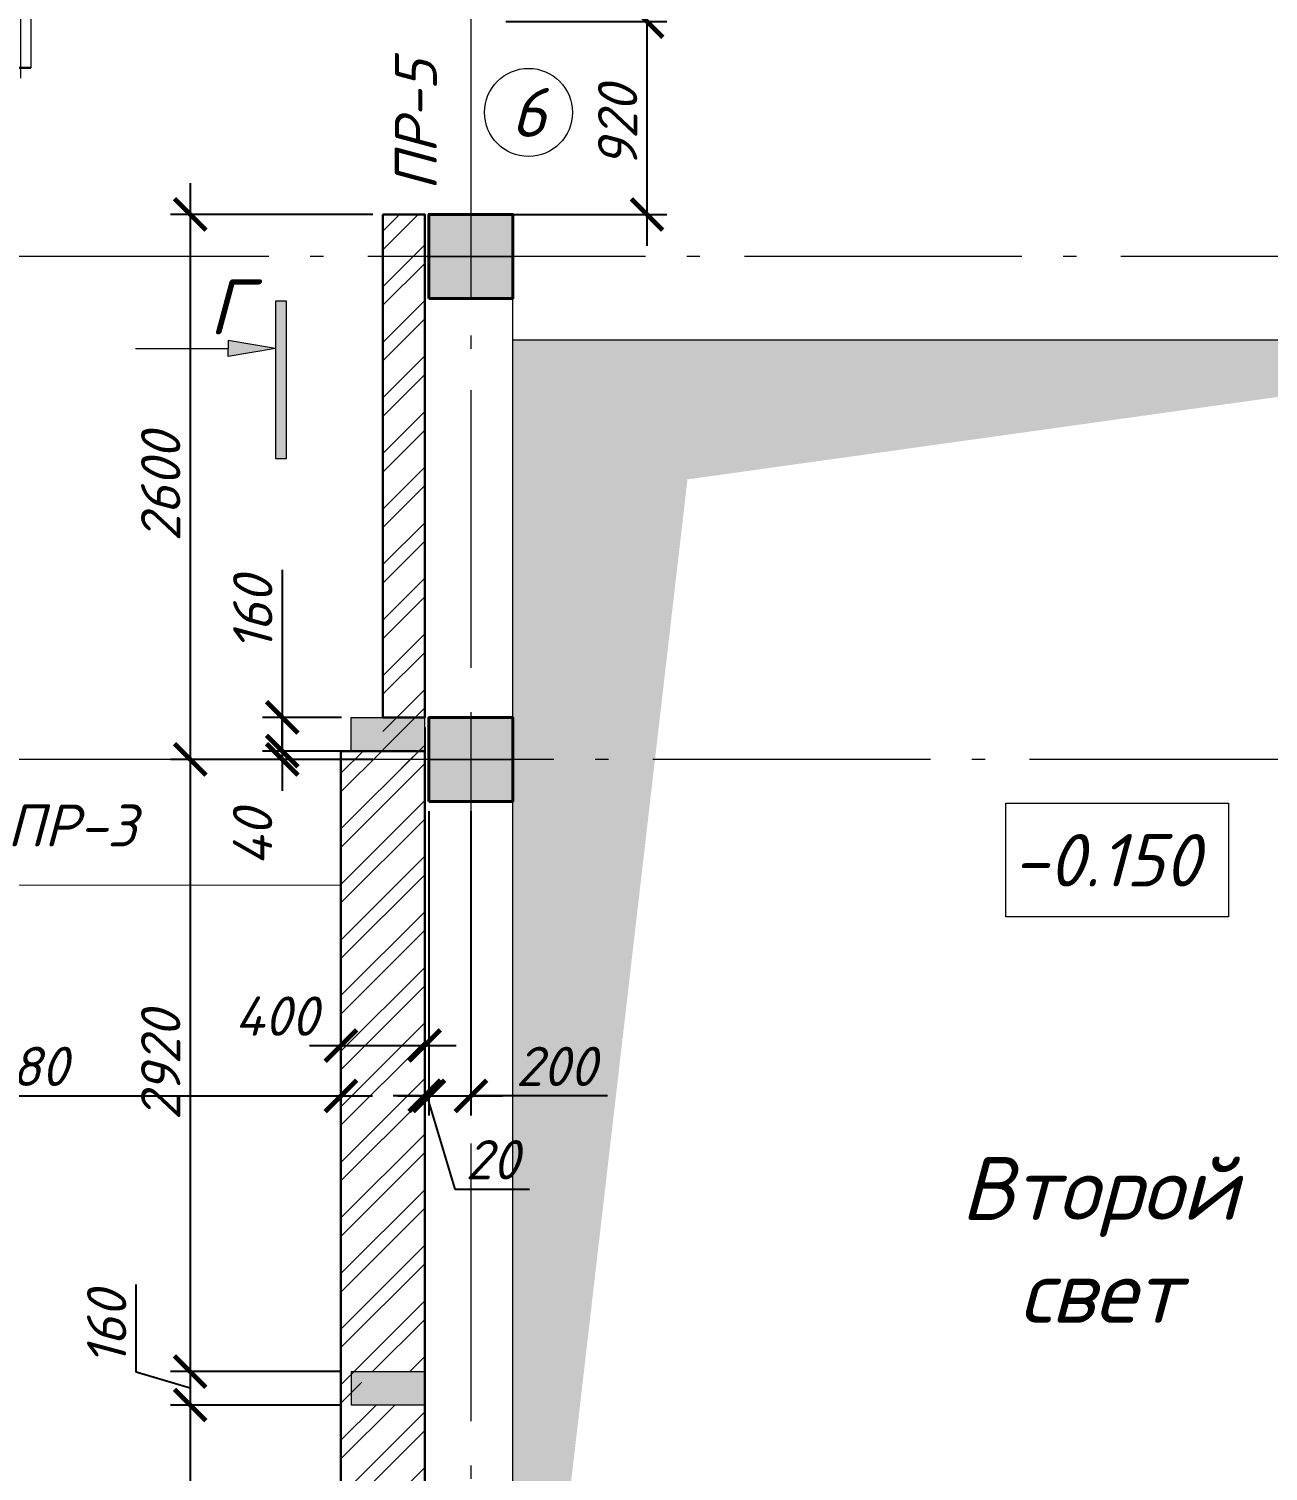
# Model space of a CAD drawing. Header units: millimetres. Extents: x -238377 to 196118, y -123284 to 30177.
# Drawn here: x -155111 to -149197, y -76606 to -69725 of the extents above; entities that cross this region are included whole.
import ezdxf
from ezdxf.enums import TextEntityAlignment as Align

# ---------------------------------------------------------------- set-up
doc = ezdxf.new("R2010")
doc.units = ezdxf.units.MM
doc.header["$MEASUREMENT"] = 0
doc.linetypes.add('Double Dashed', pattern=[1797.222233, 1325, -211.666656, 63.333344, -197.222233])
doc.layers.get('0').update_dxf_attribs({"lineweight": 5})
doc.layers.add('#Hatch', color=7, linetype='Continuous', lineweight=5, true_color=0x4d4d4d)
for name, color, linetype, lineweight in [('#Бетон', 10, 'Continuous', 15), ('#Выноски', 150, 'Continuous', 15), ('#размеры', 7, 'Continuous', 5), ('k_ Рамка', 7, 'Continuous', 50), ('колонны_Ном._пера__94', 252, 'Continuous', 13), ('колонны_Ном._пера__99', 7, 'Continuous', 40), ('лестницы_Ном._пера__96', 7, 'Continuous', 13), ('оси_Ном._пера__96', 7, 'Continuous', 5), ('текст_Ном._пера__1', 7, 'Continuous', 0), ('текст_Ном._пера__96', 7, 'Continuous', 5), ('текст_Ном._пера__99', 7, 'Continuous', 40), ('чертеж_Ном._пера__96', 7, 'Continuous', 13)]:
    doc.layers.add(name, color=color, linetype=linetype, lineweight=lineweight)
for name, color, linetype in [('#стены внутр', 152, 'Continuous'), ('#стены наруж', 7, 'Continuous'), ('колонны', 7, 'Continuous'), ('оси', 7, 'Continuous'), ('размеры внутр', 7, 'Continuous')]:
    doc.layers.add(name, color=color, linetype=linetype)
doc.styles.get("Standard").update_dxf_attribs({"font": 'isocpeui.ttf'})
doc.styles.add('STEP PR', font='isocpeui.ttf')
doc.styles.add('СГЕНЕРИР_СТИЛЬ_3', font='gost_2_304-81_type.ttf')
doc.dimstyles.new('SPDS', dxfattribs={"dimscale": 10, "dimtxt": 2.5, "dimasz": 2, "dimexe": 1.25, "dimexo": 0.625, "dimtad": 1, "dimdec": 0, "dimrnd": 0.001, "dimtxsty": 'STEP PR', "dimblk": 'ARCHTICK', "dimcen": 2.5, "dimdle": 2, "dimclrd": 256, "dimclre": 256, "dimclrt": 7, "dimadec": 0, "dimazin": 2, "dimtfac": 0.75, "dimtdec": 0, "dimtmove": 1, "dimatfit": 3, "dimfxl": 1, "dimtolj": 1, "dimarcsym": 1})

# ---------------------------------------------------------------- blocks, each defined once
blk = doc.blocks.new('л 4950 17+3+15')
at = {"color": 253, "true_color": 0xa3a3a3}
for points in [[(171.3, 5900), (269.9, 5900), (269.9, 6220), (171.3, 6220)], [(171.3, 5900), (269.9, 5900), (269.9, 6220), (171.3, 6220)], [(928.7, 5900), (830.1, 5900), (830.1, 6220), (928.7, 6220)], [(928.7, 5900), (830.1, 5900), (830.1, 6220), (928.7, 6220)], [(1971.3, 5900), (2069.9, 5900), (2069.9, 6220), (1971.3, 6220)], [(1971.3, 5900), (2069.9, 5900), (2069.9, 6220), (1971.3, 6220)], [(2728.7, 5900), (2630.1, 5900), (2630.1, 6220), (2728.7, 6220)], [(2728.7, 5900), (2630.1, 5900), (2630.1, 6220), (2728.7, 6220)]]:
    blk.add_lwpolyline(points, close=True, dxfattribs=at)
for points in [[(2850, 5900), (2850, 1150), (3119.1, 1150)], [(2850, 5900), (2850, 1150), (3145.1, 1150)]]:
    blk.add_lwpolyline(points, dxfattribs=at)
at = {"color": 253, "lineweight": 0, "true_color": 0xa3a3a3}
blk.add_lwpolyline([(1850, 4850), (1100, 4850), (1050, 4850), (1050, 1500)], dxfattribs=at)
blk.add_lwpolyline([(1850, 4850), (1100, 4850), (1050, 4850), (1050, 1500)], dxfattribs=at)
at = {"color": 253, "lineweight": 30, "true_color": 0xa3a3a3}
for points in [[(3119.8, 1200), (3119.8, 1200), (1800, 1200)], [(3145.8, 1200), (3145.8, 1200), (1800, 1200)]]:
    blk.add_lwpolyline(points, dxfattribs=at)
at = {"layer": 'лестницы_Ном._пера__96', "color": 253, "linetype": 'Continuous', "lineweight": 0, "true_color": 0xa3a3a3}
for p, q in [((0, 5900), (2900, 5900)), ((0, 1500), (0, 5900)), ((0, 5900), (2900, 5900)), ((0, 1500), (0, 5900)), ((50, 1500), (50, 5900)), ((50, 1500), (50, 5900)), ((1150, 5900), (1150, 4800)), ((1150, 5900), (1150, 4800)), ((1450, 5900), (1450, 4800)), ((1450, 5900), (1450, 4800)), ((1750, 5900), (1750, 4800)), ((1750, 5900), (1750, 4800)), ((2900, 5900), (2900, 1200)), ((2900, 5900), (2900, 1200)), ((1550, 5550), (1750, 5350)), ((1550, 5550), (1750, 5350)), ((1150, 5350), (1750, 5350)), ((1150, 5350), (1750, 5350)), ((1550, 5150), (1750, 5350)), ((1550, 5150), (1750, 5350)), ((0, 4800), (1100, 4800)), ((0, 4800), (1100, 4800)), ((350, 4600), (550, 4800)), ((350, 4600), (550, 4800)), ((750, 4600), (550, 4800)), ((550, 1500), (550, 4800)), ((750, 4600), (550, 4800)), ((550, 1500), (550, 4800)), ((1100, 4800), (1800, 4800)), ((1100, 1500), (1100, 4800)), ((1100, 4800), (1800, 4800)), ((1100, 1500), (1100, 4800)), ((2900, 4800), (1800, 4800)), ((2900, 4800), (1800, 4800)), ((2350, 4800), (2350, 1200)), ((2350, 4800), (2350, 1200)), ((0, 4500), (1100, 4500)), ((0, 4500), (1100, 4500)), ((2900, 4500), (1800, 4500)), ((2900, 4500), (1800, 4500)), ((0, 4200), (1100, 4200)), ((0, 4200), (1100, 4200)), ((2900, 4200), (1800, 4200)), ((2900, 4200), (1800, 4200)), ((0, 3900), (1100, 3900)), ((0, 3900), (1100, 3900)), ((2900, 3900), (1800, 3900)), ((2900, 3900), (1800, 3900)), ((0, 3600), (1100, 3600)), ((0, 3600), (1100, 3600)), ((2900, 3600), (1800, 3600)), ((2900, 3600), (1800, 3600)), ((0, 3300), (1100, 3300)), ((0, 3300), (1100, 3300)), ((2900, 3300), (1800, 3300)), ((2900, 3300), (1800, 3300)), ((0, 3000), (1100, 3000)), ((0, 3000), (1100, 3000)), ((2900, 3000), (1800, 3000)), ((2900, 3000), (1800, 3000)), ((0, 2700), (1100, 2700)), ((0, 2700), (1100, 2700)), ((2900, 2700), (1800, 2700)), ((2900, 2700), (1800, 2700)), ((0, 2400), (1100, 2400)), ((0, 2400), (1100, 2400)), ((2900, 2400), (1800, 2400)), ((2900, 2400), (1800, 2400)), ((0, 2100), (1100, 2100)), ((0, 2100), (1100, 2100)), ((2900, 2100), (1800, 2100)), ((2900, 2100), (1800, 2100)), ((0, 1800), (1100, 1800)), ((0, 1800), (1100, 1800)), ((2900, 1800), (1800, 1800)), ((2900, 1800), (1800, 1800)), ((2900, 1500), (1800, 1500)), ((2900, 1500), (1800, 1500)), ((2350, 1200), (2150, 1400)), ((2350, 1200), (2150, 1400)), ((2350, 1200), (2550, 1400)), ((2350, 1200), (2550, 1400))]:
    blk.add_line(p, q, dxfattribs=at)
at = {"layer": 'лестницы_Ном._пера__96', "color": 253, "linetype": 'Continuous', "true_color": 0xa3a3a3}
for p, q in [((1800, 4800), (1800, 1200)), ((0, 1500), (1100, 1500)), ((0, 1500), (1100, 1500)), ((2900, 1200), (1800, 1200)), ((2900, 1200), (1800, 1200))]:
    blk.add_line(p, q, dxfattribs=at)
at = {"layer": 'лестницы_Ном._пера__96', "color": 253, "linetype": 'Continuous', "lineweight": 0, "true_color": 0xa3a3a3}
blk.add_lwpolyline([(1850, 4850), (1850, 1150), (1850, 1150)], dxfattribs=at)
blk.add_lwpolyline([(1850, 4850), (1850, 1150), (1850, 1150)], dxfattribs=at)
blk = doc.blocks.new('Стандартный маркер сетки_12')
at = {"layer": 'оси_Ном._пера__96', "linetype": 'Double Dashed'}
blk.add_line((900, 0), (20403.4, 0), dxfattribs=at)
at = {"layer": 'оси_Ном._пера__96', "style": 'СГЕНЕРИР_СТИЛЬ_3'}
blk.add_attdef('AC_MarkerText_1', text='', height=350, rotation=90, dxfattribs=at).set_placement((21973.1, -208.7), align=Align.BOTTOM_LEFT)
blk = doc.blocks.new('_ArchTick')
at = {"color": 0, "linetype": 'ByBlock', "const_width": 0.15}
blk.add_lwpolyline([(-0.5, -0.5), (0.5, 0.5)], dxfattribs=at)
blk = doc.blocks.new('*D47')
at = {"layer": '#размеры', "lineweight": -2, "transparency": 16777216}
for p, q in [((-152160.6, -70760.4), (-152160.6, -69540.4)), ((-152833.9, -69690.4), (-152066.8, -69690.4)), ((-152954.3, -70610.4), (-152066.8, -70610.4))]:
    blk.add_line(p, q, dxfattribs=at)
at = {"layer": 'Defpoints', "color": 0, "transparency": 16777216}
for p in [(-152880.8, -69690.4), (-152160.6, -69690.4), (-153001.2, -70610.4)]:
    blk.add_point(p, dxfattribs=at)
at = {"layer": '#размеры', "lineweight": -2, "transparency": 16777216, "xscale": 150, "yscale": 150, "zscale": 150}
for p, rotation in [((-152160.6, -69690.4), 90), ((-152160.6, -70610.4), 270)]:
    blk.add_blockref('_ArchTick', p, dxfattribs=dict(at, rotation=rotation))
at = {"layer": '#размеры', "color": 7, "transparency": 16777216, "insert": (-152301.2, -70191.1), "char_height": 187.5, "attachment_point": 5, "rotation": 90, "style": 'STEP PR'}
blk.add_mtext('\\A1;920', dxfattribs=at)
blk = doc.blocks.new('Колонна_15_1', base_point=(22379, 71855.7))
at = {"layer": 'колонны_Ном._пера__94', "linetype": 'Continuous', "true_color": 0x7d7d7d}
blk.add_hatch(color=8, dxfattribs=at).paths.add_polyline_path([(22179, 71646.7), (22579, 71646.7), (22579, 72046.7), (22179, 72046.7)])
blk.add_hatch(color=8, dxfattribs=at).paths.add_polyline_path([(22179, 71646.7), (22579, 71646.7), (22579, 72046.7), (22179, 72046.7)])
at = {"layer": 'колонны_Ном._пера__99', "linetype": 'Continuous', "flags": 128}
blk.add_lwpolyline([(22179, 71646.7), (22579, 71646.7), (22579, 72046.7), (22179, 72046.7)], close=True, dxfattribs=at)
at = {"layer": 'колонны_Ном._пера__99', "color": 8, "linetype": 'Continuous', "true_color": 0x737373, "flags": 128}
blk.add_lwpolyline([(22179, 71646.7), (22579, 71646.7), (22579, 72046.7), (22179, 72046.7)], close=True, dxfattribs=at)
at = {"layer": 'оси_Ном._пера__96', "color": 253, "lineweight": 5, "true_color": 0x9c9c9c}
for points in [[(22379.3, 72046.7), (22379.3, 71646.7)], [(22379.3, 72046.7), (22379.3, 71646.7)], [(22179, 71846.7), (22579, 71846.7)], [(22179, 71846.7), (22579, 71846.7)]]:
    blk.add_lwpolyline(points, dxfattribs=at)
blk = doc.blocks.new('*D128')
at = {"layer": '#размеры', "lineweight": -2, "transparency": 16777216}
for p, q in [((-153621.5, -73217.3), (-153621.5, -74909.1)), ((-156301.8, -74077.2), (-156301.8, -74909.1)), ((-156451.8, -74815.4), (-153471.5, -74815.4))]:
    blk.add_line(p, q, dxfattribs=at)
at = {"layer": 'Defpoints', "color": 0, "transparency": 16777216}
for p in [(-153621.5, -73170.4), (-156301.8, -74030.4), (-153621.5, -74815.4)]:
    blk.add_point(p, dxfattribs=at)
at = {"layer": '#размеры', "lineweight": -2, "transparency": 16777216, "xscale": 150, "yscale": 150, "zscale": 150, "rotation": 180}
blk.add_blockref('_ArchTick', (-156301.8, -74815.4), dxfattribs=at)
at = {"layer": '#размеры', "lineweight": -2, "transparency": 16777216, "xscale": 150, "yscale": 150, "zscale": 150}
blk.add_blockref('_ArchTick', (-153621.5, -74815.4), dxfattribs=at)
at = {"layer": '#размеры', "color": 7, "transparency": 16777216, "insert": (-155191.3, -74674.7), "char_height": 187.5, "attachment_point": 5, "style": 'STEP PR'}
blk.add_mtext('\\A1;2680', dxfattribs=at)
blk = doc.blocks.new('*D129')
at = {"layer": '#размеры', "lineweight": -2, "transparency": 16777216}
for p, q in [((-153221.5, -73057.3), (-153221.5, -74669.2)), ((-153621.5, -73217.3), (-153621.5, -74669.2)), ((-153771.5, -74575.4), (-153071.5, -74575.4))]:
    blk.add_line(p, q, dxfattribs=at)
at = {"layer": 'Defpoints', "color": 0, "transparency": 16777216}
for p in [(-153221.5, -73010.4), (-153621.5, -73170.4), (-153221.5, -74575.4)]:
    blk.add_point(p, dxfattribs=at)
at = {"layer": '#размеры', "lineweight": -2, "transparency": 16777216, "xscale": 150, "yscale": 150, "zscale": 150, "rotation": 180}
blk.add_blockref('_ArchTick', (-153621.5, -74575.4), dxfattribs=at)
at = {"layer": '#размеры', "lineweight": -2, "transparency": 16777216, "xscale": 150, "yscale": 150, "zscale": 150}
blk.add_blockref('_ArchTick', (-153221.5, -74575.4), dxfattribs=at)
at = {"layer": '#размеры', "color": 7, "transparency": 16777216, "insert": (-153930, -74434.8), "char_height": 187.5, "attachment_point": 5, "style": 'STEP PR'}
blk.add_mtext('\\A1;400', dxfattribs=at)
blk = doc.blocks.new('*D130')
at = {"layer": '#размеры', "lineweight": -2, "transparency": 16777216}
for p, q in [((-153221.5, -73057.3), (-153221.5, -74909.1)), ((-153201.5, -73457.3), (-153201.5, -74909.1)), ((-153221.5, -74815.4), (-153371.5, -74815.4)), ((-153221.5, -74815.4), (-153201.5, -74815.4)), ((-153221.5, -74815.4), (-153201.5, -74815.4)), ((-153211.5, -74815.4), (-153077.9, -75260.7)), ((-153201.5, -74815.4), (-153051.5, -74815.4)), ((-153077.9, -75260.7), (-152721.8, -75260.7))]:
    blk.add_line(p, q, dxfattribs=at)
at = {"layer": 'Defpoints', "color": 0, "transparency": 16777216}
for p in [(-153221.5, -73010.4), (-153201.5, -73410.4), (-153201.5, -74815.4)]:
    blk.add_point(p, dxfattribs=at)
at = {"layer": '#размеры', "lineweight": -2, "transparency": 16777216, "xscale": 150, "yscale": 150, "zscale": 150}
blk.add_blockref('_ArchTick', (-153221.5, -74815.4), dxfattribs=at)
at = {"layer": '#размеры', "lineweight": -2, "transparency": 16777216, "xscale": 150, "yscale": 150, "zscale": 150, "rotation": 180}
blk.add_blockref('_ArchTick', (-153201.5, -74815.4), dxfattribs=at)
at = {"layer": '#размеры', "color": 7, "transparency": 16777216, "insert": (-152899.8, -75120.1), "char_height": 187.5, "attachment_point": 5, "style": 'STEP PR'}
blk.add_mtext('\\A1;20', dxfattribs=at)
blk = doc.blocks.new('*D131')
at = {"layer": '#размеры', "lineweight": -2, "transparency": 16777216}
for p, q in [((-153201.5, -73457.3), (-153201.5, -74909.1)), ((-153001.2, -73457.3), (-153001.2, -74909.1)), ((-153351.5, -74815.4), (-152851.2, -74815.4)), ((-152348.8, -74815.4), (-153001.2, -74815.4))]:
    blk.add_line(p, q, dxfattribs=at)
at = {"layer": 'Defpoints', "color": 0, "transparency": 16777216}
for p in [(-153201.5, -73410.4), (-153001.2, -73410.4), (-153001.2, -74815.4)]:
    blk.add_point(p, dxfattribs=at)
at = {"layer": '#размеры', "lineweight": -2, "transparency": 16777216, "xscale": 150, "yscale": 150, "zscale": 150, "rotation": 180}
blk.add_blockref('_ArchTick', (-153201.5, -74815.4), dxfattribs=at)
at = {"layer": '#размеры', "lineweight": -2, "transparency": 16777216, "xscale": 150, "yscale": 150, "zscale": 150}
blk.add_blockref('_ArchTick', (-153001.2, -74815.4), dxfattribs=at)
at = {"layer": '#размеры', "color": 7, "transparency": 16777216, "insert": (-152594.8, -74674.7), "char_height": 187.5, "attachment_point": 5, "style": 'STEP PR'}
blk.add_mtext('\\A1;200', dxfattribs=at)
blk = doc.blocks.new('*D132')
at = {"layer": '#размеры', "lineweight": -2, "transparency": 16777216}
for p, q in [((-154341.1, -70460.4), (-154341.1, -73360.4)), ((-153468.6, -70610.4), (-154434.9, -70610.4)), ((-153948.5, -73210.4), (-154434.9, -73210.4))]:
    blk.add_line(p, q, dxfattribs=at)
at = {"layer": 'Defpoints', "color": 0, "transparency": 16777216}
for p in [(-153421.7, -70610.4), (-154341.1, -73210.4), (-153901.7, -73210.4)]:
    blk.add_point(p, dxfattribs=at)
at = {"layer": '#размеры', "lineweight": -2, "transparency": 16777216, "xscale": 150, "yscale": 150, "zscale": 150}
for p, rotation in [((-154341.1, -70610.4), 90), ((-154341.1, -73210.4), 270)]:
    blk.add_blockref('_ArchTick', p, dxfattribs=dict(at, rotation=rotation))
at = {"layer": '#размеры', "color": 7, "transparency": 16777216, "insert": (-154481.7, -71910.4), "char_height": 187.5, "attachment_point": 5, "rotation": 90, "style": 'STEP PR'}
blk.add_mtext('\\A1;2600', dxfattribs=at)
blk = doc.blocks.new('*D133')
at = {"layer": '#размеры', "lineweight": -2, "transparency": 16777216}
for p, q in [((-154341.1, -73060.4), (-154341.1, -76280.4)), ((-153468.6, -73210.4), (-154434.9, -73210.4)), ((-153618.3, -76130.4), (-154434.9, -76130.4))]:
    blk.add_line(p, q, dxfattribs=at)
at = {"layer": 'Defpoints', "color": 0, "transparency": 16777216}
for p in [(-153421.7, -73210.4), (-154341.1, -76130.4), (-153571.5, -76130.4)]:
    blk.add_point(p, dxfattribs=at)
at = {"layer": '#размеры', "lineweight": -2, "transparency": 16777216, "xscale": 150, "yscale": 150, "zscale": 150}
for p, rotation in [((-154341.1, -73210.4), 90), ((-154341.1, -76130.4), 270)]:
    blk.add_blockref('_ArchTick', p, dxfattribs=dict(at, rotation=rotation))
at = {"layer": '#размеры', "color": 7, "transparency": 16777216, "insert": (-154481.7, -74670.4), "char_height": 187.5, "attachment_point": 5, "rotation": 90, "style": 'STEP PR'}
blk.add_mtext('\\A1;2920', dxfattribs=at)
blk = doc.blocks.new('*D153')
at = {"layer": '#размеры', "lineweight": -2, "transparency": 16777216}
for p, q in [((-152160.6, -69840.4), (-152160.6, -64860.4)), ((-152834.3, -65010.4), (-152066.8, -65010.4)), ((-152833.9, -69690.4), (-152066.8, -69690.4))]:
    blk.add_line(p, q, dxfattribs=at)
at = {"layer": 'Defpoints', "color": 0, "transparency": 16777216}
for p in [(-152881.2, -65010.4), (-152160.6, -65010.4), (-152880.8, -69690.4)]:
    blk.add_point(p, dxfattribs=at)
at = {"layer": '#размеры', "lineweight": -2, "transparency": 16777216, "xscale": 150, "yscale": 150, "zscale": 150}
for p, rotation in [((-152160.6, -65010.4), 90), ((-152160.6, -69690.4), 270)]:
    blk.add_blockref('_ArchTick', p, dxfattribs=dict(at, rotation=rotation))
at = {"layer": '#размеры', "color": 7, "transparency": 16777216, "insert": (-152301.2, -67350.4), "char_height": 187.5, "attachment_point": 5, "rotation": 90, "style": 'STEP PR'}
blk.add_mtext('\\A1;4680', dxfattribs=at)
blk = doc.blocks.new('*U225')
at = {"color": 0, "linetype": 'ByBlock', "lineweight": -2}
blk.add_circle((0, 0), 6, dxfattribs=at)
blk.add_attdef('Узел', text='', height=4, dxfattribs=at).set_placement((0, 0), align=Align.MIDDLE_CENTER)
blk = doc.blocks.new('сердечник160х300')
at = {"layer": '#Hatch', "true_color": 0xa6a6a6}
h = blk.add_hatch(color=253, dxfattribs=at)
h.dxf.hatch_style = 1
h.paths.add_polyline_path([(80, 150), (-80, 150), (-80, -197.9), (80, -197.9)])
at = {"layer": '#Бетон'}
blk.add_lwpolyline([(80, -200), (80, 150), (-80, 150), (-80, -200)], close=True, dxfattribs=at)
blk = doc.blocks.new('*D767')
at = {"layer": '#размеры', "lineweight": -2, "transparency": 16777216}
for p, q in [((-154598.9, -76133), (-154598.9, -75714.6)), ((-154341.1, -75980.4), (-154341.1, -76440.4)), ((-154341.1, -76210.4), (-154598.9, -76133)), ((-153618.3, -76130.4), (-154434.9, -76130.4)), ((-153618.3, -76290.4), (-154434.9, -76290.4))]:
    blk.add_line(p, q, dxfattribs=at)
at = {"layer": 'Defpoints', "color": 0, "transparency": 16777216}
for p in [(-153571.5, -76130.4), (-154341.1, -76290.4), (-153571.5, -76290.4)]:
    blk.add_point(p, dxfattribs=at)
at = {"layer": '#размеры', "lineweight": -2, "transparency": 16777216, "xscale": 150, "yscale": 150, "zscale": 150}
for p, rotation in [((-154341.1, -76130.4), 90), ((-154341.1, -76290.4), 270)]:
    blk.add_blockref('_ArchTick', p, dxfattribs=dict(at, rotation=rotation))
at = {"layer": '#размеры', "color": 7, "transparency": 16777216, "insert": (-154739.5, -75923.8), "char_height": 187.5, "attachment_point": 5, "rotation": 90, "style": 'STEP PR'}
blk.add_mtext('\\A1;160', dxfattribs=at)
blk = doc.blocks.new('*D768')
at = {"layer": '#размеры', "lineweight": -2, "transparency": 16777216}
for p, q in [((-154341.1, -76140.4), (-154341.1, -79360.4)), ((-153618.3, -76290.4), (-154434.9, -76290.4)), ((-153718.3, -79210.4), (-154434.9, -79210.4))]:
    blk.add_line(p, q, dxfattribs=at)
at = {"layer": 'Defpoints', "color": 0, "transparency": 16777216}
for p in [(-153571.5, -76290.4), (-154341.1, -79210.4), (-153671.5, -79210.4)]:
    blk.add_point(p, dxfattribs=at)
at = {"layer": '#размеры', "lineweight": -2, "transparency": 16777216, "xscale": 150, "yscale": 150, "zscale": 150}
for p, rotation in [((-154341.1, -76290.4), 90), ((-154341.1, -79210.4), 270)]:
    blk.add_blockref('_ArchTick', p, dxfattribs=dict(at, rotation=rotation))
at = {"layer": '#размеры', "color": 7, "transparency": 16777216, "insert": (-154481.7, -77750.4), "char_height": 187.5, "attachment_point": 5, "rotation": 90, "style": 'STEP PR'}
blk.add_mtext('\\A1;2920', dxfattribs=at)
blk = doc.blocks.new('*D796')
at = {"layer": '#размеры', "lineweight": -2, "transparency": 16777216}
for p, q in [((-153901.7, -73170.4), (-153901.7, -73020.4)), ((-153619.2, -73170.4), (-153995.4, -73170.4)), ((-153948.5, -73210.4), (-153995.4, -73210.4)), ((-153901.7, -73170.4), (-153901.7, -73210.4)), ((-153901.7, -73210.4), (-153901.7, -73360.4))]:
    blk.add_line(p, q, dxfattribs=at)
at = {"layer": 'Defpoints', "color": 0, "transparency": 16777216}
for p in [(-153901.7, -73210.4), (-153901.7, -73210.4), (-153572.4, -73170.4)]:
    blk.add_point(p, dxfattribs=at)
at = {"layer": '#размеры', "lineweight": -2, "transparency": 16777216, "xscale": 150, "yscale": 150, "zscale": 150}
for p, rotation in [((-153901.7, -73170.4), 270), ((-153901.7, -73210.4), 90)]:
    blk.add_blockref('_ArchTick', p, dxfattribs=dict(at, rotation=rotation))
at = {"layer": '#размеры', "color": 7, "transparency": 16777216, "insert": (-154043.1, -73582.9), "char_height": 187.5, "attachment_point": 5, "rotation": 90, "style": 'STEP PR'}
blk.add_mtext('\\A1;40', dxfattribs=at)
blk = doc.blocks.new('*D1003')
at = {"layer": '#размеры', "lineweight": -2, "transparency": 16777216}
for p, q in [((-153901.7, -72306.5), (-153901.7, -73010.4)), ((-153901.7, -72860.4), (-153901.7, -73320.4)), ((-153619.2, -73010.4), (-153995.4, -73010.4)), ((-153619.2, -73170.4), (-153995.4, -73170.4))]:
    blk.add_line(p, q, dxfattribs=at)
at = {"layer": 'Defpoints', "color": 0, "transparency": 16777216}
for p in [(-153572.4, -73010.4), (-153901.7, -73170.4), (-153572.4, -73170.4)]:
    blk.add_point(p, dxfattribs=at)
at = {"layer": '#размеры', "lineweight": -2, "transparency": 16777216, "xscale": 150, "yscale": 150, "zscale": 150}
for p, rotation in [((-153901.7, -73010.4), 90), ((-153901.7, -73170.4), 270)]:
    blk.add_blockref('_ArchTick', p, dxfattribs=dict(at, rotation=rotation))
at = {"layer": '#размеры', "color": 7, "transparency": 16777216, "insert": (-154042.3, -72515.8), "char_height": 187.5, "attachment_point": 5, "rotation": 90, "style": 'STEP PR'}
blk.add_mtext('\\A1;160', dxfattribs=at)
blk = doc.blocks.new('*U251')
at = {"linetype": 'ByBlock', "ltscale": 100}
h = blk.add_hatch(color=256, dxfattribs=at)
h.dxf.hatch_style = 1
h.paths.add_polyline_path([(35, 1000), (-35, 1000), (-35, 0), (35, 0)])
h = blk.add_hatch(color=256, dxfattribs=at)
h.dxf.hatch_style = 1
h.paths.add_polyline_path([(335.5, 750.3), (335.5, 700), (335.5, 649.7), (35, 700)])
for p, q in [((-35, 1000), (35, 1000)), ((-35, 0), (-35, 1000)), ((35, 1000), (35, 0)), ((35, 700), (335.5, 750.3)), ((335.5, 750.3), (335.5, 700)), ((35, 700), (335.5, 649.7)), ((335.5, 649.7), (335.5, 700)), ((35, 0), (-35, 0))]:
    blk.add_line(p, q, dxfattribs=at)
at = {"linetype": 'ByBlock', "ltscale": 100, "extrusion": (0, 1, 0), "elevation": 700}
blk.add_lwpolyline([(-924.8, 0), (-335, 0)], dxfattribs=at)
at = {"ltscale": 100, "style": 'STEP PR'}
blk.add_attdef('Nv', text='', height=350, dxfattribs=at).set_placement((780.9, 790), align=Align.RIGHT)

msp = doc.modelspace()

# ---------------------------------------------------------------- hatches: boundary and pattern name
at = {"layer": '#Hatch'}
h = msp.add_hatch(dxfattribs=at)
h.set_pattern_fill('ANSI32', color=256, scale=500)
h.paths.add_polyline_path([(-153001.2, -79430.4), (-153221.5, -79430.4), (-153221.5, -79210.4), (-153621.5, -79210.4), (-153621.5, -79830.4), (-153021.2, -79830.4), (-153001.2, -79830.4)])
h.paths.add_polyline_path([(-147001.2, -79430.4), (-153001.2, -79430.4), (-153001.2, -79830.4), (-147001.2, -79830.4)])
h.paths.add_polyline_path([(-146380.9, -79210.4), (-146781.4, -79210.4), (-146781.5, -79430.4), (-147001.2, -79430.4), (-147001.2, -79830.4), (-146380.9, -79830.4)])
h.paths.add_polyline_path([(-146380.9, -78710.4), (-146781.4, -78710.4), (-146781.4, -79210.4), (-146380.9, -79210.4)])
h.paths.add_polyline_path([(-146380.9, -73210.4), (-146781.1, -73210.4), (-146781.4, -78710.4), (-146380.9, -78710.4)])
h.paths.add_polyline_path([(-146380.9, -70310.4), (-146780.9, -70310.4), (-146781.1, -73210.4), (-146380.9, -73210.4)])
h.paths.add_polyline_path([(-153521.2, -76130.4), (-153221.5, -76130.4), (-153221.5, -73170.4), (-153621.5, -73170.4), (-153621.5, -79210.4), (-153221.5, -79210.4), (-153221.5, -76290.4), (-153521.2, -76290.4)])
h = msp.add_hatch(dxfattribs=at)
h.set_pattern_fill('ANSI32', color=256, scale=500)
h.paths.add_polyline_path([(-156721.5, -71030.4), (-156721.5, -70610.4), (-156901.5, -70610.4), (-156901.5, -71690.4), (-156501.2, -71690.4), (-156501.2, -71030.4)])
h.paths.add_polyline_path([(-153221.5, -70610.4), (-153421.7, -70610.4), (-153421.5, -73210.4), (-153221.5, -73210.4)])
h.paths.add_polyline_path([(-153221.5, -73210.4), (-153421.5, -73210.4), (-153421.5, -73250.4), (-153221.5, -73250.4)])
at = {"layer": 'размеры внутр', "true_color": 0xd3d2db}
h = msp.add_hatch(color=254, dxfattribs=at)
h.dxf.hatch_style = 1
h.paths.add_polyline_path([(-147201.5, -71208.9), (-152801.5, -71207.9), (-152801.5, -79010.4), (-152797.6, -79021.1), (-151967.8, -71874.3)])

# ---------------------------------------------------------------- linework, layer by layer
at = {"layer": '#размеры'}
msp.add_lwpolyline([(-153221.5, -73010.4), (-153221.5, -71010.4)], dxfattribs=at)
at = {"layer": '#стены внутр', "lineweight": 30}
msp.add_lwpolyline([(-153421.7, -70610.4), (-153221.5, -70610.4), (-153221.5, -73010.4), (-153421.5, -73010.4)], close=True, dxfattribs=at)
at = {"layer": '#стены наруж', "lineweight": 30}
for points in [[(-146380.9, -79830.4), (-146380.9, -70310.4), (-146780.9, -70310.4), (-146781.5, -79430.4), (-153221.5, -79430.4), (-153221.5, -73170.4)], [(-153221.5, -73170.4), (-153621.5, -73170.4), (-153621.5, -79830.4), (-153621.5, -80030.4)]]:
    msp.add_lwpolyline(points, dxfattribs=at)
at = {"layer": 'оси_Ном._пера__96', "linetype": 'Double Dashed'}
for p, q in [((-143182.5, -70810.4), (-215482.5, -70810.4)), ((-143619.1, -73210.4), (-216265.2, -73210.4))]:
    msp.add_line(p, q, dxfattribs=at)
at = {"layer": 'текст_Ном._пера__96', "linetype": 'Continuous', "lineweight": 0, "flags": 128}
msp.add_lwpolyline([(-150448.6, -73419.4), (-149385.5, -73419.4), (-149385.5, -73961.2), (-150448.6, -73961.2)], close=True, dxfattribs=at)
at = {"layer": 'чертеж_Ном._пера__96'}
for points in [[(-153080.9, -69590.4), (-155101.2, -69590.4), (-155101.2, -69910.4), (-156421, -69910.4)], [(-152801.5, -73010.4), (-152801.5, -71010.4)], [(-147201.5, -71010.4), (-147201.5, -71210.4), (-152801.5, -71210.4), (-152801.5, -71010.4)], [(-152801.5, -79010.4), (-152801.5, -73410.4)], [(-156301.6, -73808.2), (-153621.5, -73810.4)]]:
    msp.add_lwpolyline(points, dxfattribs=at)

# ---------------------------------------------------------------- block references
at = {"layer": '#Выноски', "color": 5}
ref = msp.add_blockref('*U251', (-153907.8, -71774.7), dxfattribs=dict(at, xscale=-0.75, yscale=0.75, zscale=0.75))
ref.add_attrib('Nv', 'Г', dxfattribs={"layer": '0', "ltscale": 100, "height": 262.5, "style": 'STEP PR'}).set_placement((-154055.9, -71182.2), align=Align.RIGHT)
at = {"layer": '#размеры'}
ref = msp.add_blockref('*U225', (-152726.4, -70123.7), dxfattribs=dict(at, xscale=35, yscale=35, zscale=35))
ref.add_attrib('Узел', '6', dxfattribs={"layer": '0', "color": 0, "linetype": 'ByBlock', "lineweight": -2, "height": 233.3}).set_placement((-152726.4, -70123.7), align=Align.MIDDLE_CENTER)
at = {"layer": '#размеры', "xscale": -1, "rotation": 90.00000000000031}
for p in [(-153422.4, -73090.4), (-153421.5, -76210.4)]:
    msp.add_blockref('сердечник160х300', p, dxfattribs=at)
at = {"layer": 'колонны'}
for p in [(-153001.5, -70801.5), (-153001.5, -73201.5)]:
    msp.add_blockref('Колонна_15_1', p, dxfattribs=at)
at = {"layer": 'лестницы_Ном._пера__96', "linetype": 'Continuous', "lineweight": 0, "xscale": -1, "zscale": 1000}
msp.add_blockref('л 4950 17+3+15', (-153301.2, -71110.4), dxfattribs=at)
at = {"layer": 'оси', "color": 251, "linetype": 'Continuous', "lineweight": 13, "zscale": 1000, "rotation": 270}
msp.add_blockref('Стандартный маркер сетки_12', (-153001.2, -63359), dxfattribs=at)

# ---------------------------------------------------------------- texts
at = {"layer": 'k_ Рамка', "color": 7, "style": 'STEP PR'}
msp.add_text('ПР-5', height=200, rotation=90, dxfattribs=at).set_placement((-153163.7, -70496.1))
msp.add_text('ПР-3', height=200, dxfattribs=at).set_placement((-155214.7, -73625.6))
at = {"layer": 'текст_Ном._пера__1', "linetype": 'Continuous', "insert": (-150416.1, -73816.2), "char_height": 250, "attachment_point": 7, "style": 'STEP PR'}
msp.add_mtext('-0.150', dxfattribs=at)
at = {"layer": 'текст_Ном._пера__99', "linetype": 'Continuous', "insert": (-150001.2, -75502.6), "char_height": 300, "attachment_point": 5, "line_spacing_factor": 0.981818, "style": 'STEP PR'}
msp.add_mtext('Второй\\Pсвет', dxfattribs=at)

# ---------------------------------------------------------------- dimensions: what is measured, and where the dimension line sits
at = {"layer": '#размеры'}
for base, p1, p2, override, picture, middle in [((-152160.6, -65010.4), (-152880.8, -69690.4), (-152881.2, -65010.4), {"dimscale": 75, "dimtxsty": 'STEP PR'}, '*D153', (-152301.2, -67350.4)), ((-154341.1, -73210.4), (-153421.7, -70610.4), (-153901.7, -73210.4), {"dimscale": 75}, '*D132', (-154481.7, -71910.4)), ((-154341.1, -76130.4), (-153421.7, -73210.4), (-153571.5, -76130.4), {"dimscale": 75}, '*D133', (-154481.7, -74670.4)), ((-154341.1, -76290.4), (-153571.5, -76130.4), (-153571.5, -76290.4), {"dimscale": 75}, '*D767', (-154739.5, -76086.2)), ((-154341.1, -79210.4), (-153571.5, -76290.4), (-153671.5, -79210.4), {"dimscale": 75}, '*D768', (-154481.7, -77750.4))]:
    dim = msp.add_linear_dim(base=base, p1=p1, p2=p2, angle=90, dimstyle='SPDS', override=override, dxfattribs=at)
    dim.commit()
    dim.dimension.update_dxf_attribs({"geometry": picture, "text_midpoint": middle})
for base, p1, p2, override, picture, middle in [((-152160.6, -69690.4), (-153001.2, -70610.4), (-152880.8, -69690.4), {"dimscale": 75, "dimtxsty": 'STEP PR'}, '*D47', (-152160.6, -70191.1)), ((-153901.7, -73170.4), (-153572.4, -73010.4), (-153572.4, -73170.4), {"dimscale": 75}, '*D1003', (-153852.1, -72515.8)), ((-153901.7, -73210.4), (-153572.4, -73170.4), (-153901.7, -73210.4), {"dimscale": 75}, '*D796', (-153902.4, -73582.9))]:
    dim = msp.add_linear_dim(base=base, p1=p1, p2=p2, angle=90, dimstyle='SPDS', override=override, dxfattribs=at)
    dim.commit()
    dim.dimension.update_dxf_attribs({"geometry": picture, "text_midpoint": middle, "dimtype": 160})
for base, p1, p2, picture, middle in [((-153221.5, -74575.4), (-153621.5, -73170.4), (-153221.5, -73010.4), '*D129', (-153930, -74575.4)), ((-153621.5, -74815.4), (-156301.8, -74030.4), (-153621.5, -73170.4), '*D128', (-155191.3, -74815.4)), ((-153001.2, -74815.4), (-153201.5, -73410.4), (-153001.2, -73410.4), '*D131', (-152594.8, -74831.6))]:
    dim = msp.add_linear_dim(base=base, p1=p1, p2=p2, dimstyle='SPDS', override={"dimscale": 75, "dimtxsty": 'STEP PR'}, dxfattribs=at)
    dim.commit()
    dim.dimension.update_dxf_attribs({"geometry": picture, "text_midpoint": middle, "dimtype": 160})
dim = msp.add_linear_dim(base=(-153201.5, -74815.4), p1=(-153221.5, -73010.4), p2=(-153201.5, -73410.4), dimstyle='SPDS', override={"dimscale": 75, "dimtxsty": 'STEP PR'}, dxfattribs=at)
dim.commit()
dim.dimension.update_dxf_attribs({"geometry": '*D130', "text_midpoint": (-153031, -75120.1)})

doc.saveas('drawing.dxf')
